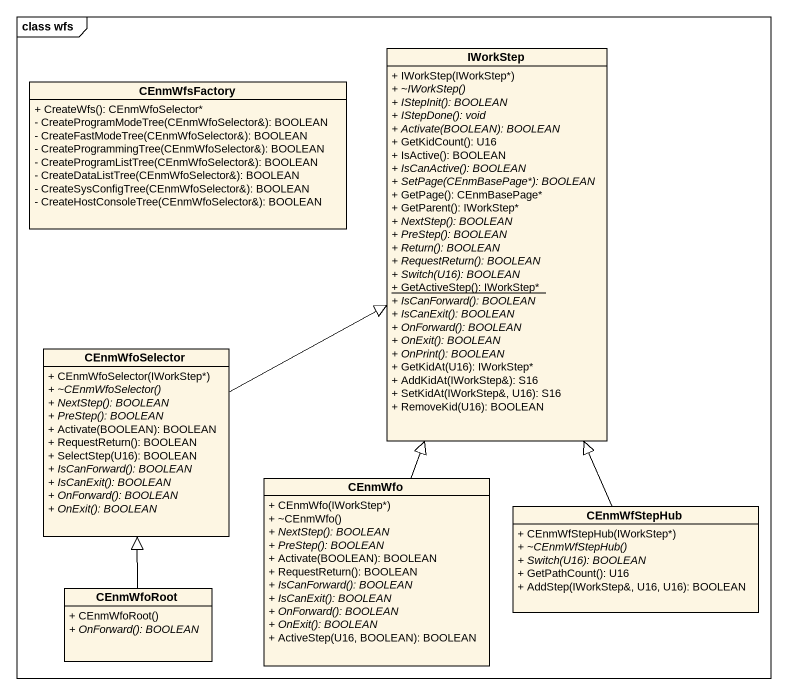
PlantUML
@startuml
mainframe class wfs
hide circle
hide empty members
skinparam classAttributeIconSize 0
class CEnmWfsFactory {
  + CreateWfs(): CEnmWfoSelector*
  - CreateProgramModeTree(CEnmWfoSelector&): BOOLEAN
  - CreateFastModeTree(CEnmWfoSelector&): BOOLEAN
  - CreateProgrammingTree(CEnmWfoSelector&): BOOLEAN
  - CreateProgramListTree(CEnmWfoSelector&): BOOLEAN
  - CreateDataListTree(CEnmWfoSelector&): BOOLEAN
  - CreateSysConfigTree(CEnmWfoSelector&): BOOLEAN
  - CreateHostConsoleTree(CEnmWfoSelector&): BOOLEAN
}
class IWorkStep {
  + IWorkStep(IWorkStep*)
  {abstract} + ~IWorkStep()
  {abstract} + IStepInit(): BOOLEAN
  {abstract} + IStepDone(): void
  {abstract} + Activate(BOOLEAN): BOOLEAN
  + GetKidCount(): U16
  + IsActive(): BOOLEAN
  {abstract} + IsCanActive(): BOOLEAN
  {abstract} + SetPage(CEnmBasePage*): BOOLEAN
  + GetPage(): CEnmBasePage*
  + GetParent(): IWorkStep*
  {abstract} + NextStep(): BOOLEAN
  {abstract} + PreStep(): BOOLEAN
  {abstract} + Return(): BOOLEAN
  {abstract} + RequestReturn(): BOOLEAN
  {abstract} + Switch(U16): BOOLEAN
  {static} + GetActiveStep(): IWorkStep*
  {abstract} + IsCanForward(): BOOLEAN
  {abstract} + IsCanExit(): BOOLEAN
  {abstract} + OnForward(): BOOLEAN
  {abstract} + OnExit(): BOOLEAN
  {abstract} + OnPrint(): BOOLEAN
  + GetKidAt(U16): IWorkStep*
  + AddKidAt(IWorkStep&): S16
  + SetKidAt(IWorkStep&, U16): S16
  + RemoveKid(U16): BOOLEAN
}
class CEnmWfoSelector {
  + CEnmWfoSelector(IWorkStep*)
  {abstract} + ~CEnmWfoSelector()
  {abstract} + NextStep(): BOOLEAN
  {abstract} + PreStep(): BOOLEAN
  + Activate(BOOLEAN): BOOLEAN
  + RequestReturn(): BOOLEAN
  + SelectStep(U16): BOOLEAN
  {abstract} + IsCanForward(): BOOLEAN
  {abstract} + IsCanExit(): BOOLEAN
  {abstract} + OnForward(): BOOLEAN
  {abstract} + OnExit(): BOOLEAN
}
class CEnmWfo {
  + CEnmWfo(IWorkStep*)
  + ~CEnmWfo()
  {abstract} + NextStep(): BOOLEAN
  {abstract} + PreStep(): BOOLEAN
  + Activate(BOOLEAN): BOOLEAN
  + RequestReturn(): BOOLEAN
  {abstract} + IsCanForward(): BOOLEAN
  {abstract} + IsCanExit(): BOOLEAN
  {abstract} + OnForward(): BOOLEAN
  {abstract} + OnExit(): BOOLEAN
  + ActiveStep(U16, BOOLEAN): BOOLEAN
}
class CEnmWfStepHub {
  + CEnmWfStepHub(IWorkStep*)
  {abstract} + ~CEnmWfStepHub()
  {abstract} + Switch(U16): BOOLEAN
  + GetPathCount(): U16
  + AddStep(IWorkStep&, U16, U16): BOOLEAN
}
class CEnmWfoRoot {
  + CEnmWfoRoot()
  {abstract} + OnForward(): BOOLEAN
}
CEnmWfoSelector -right-|> IWorkStep
CEnmWfo -up-|> IWorkStep
CEnmWfStepHub -up-|> IWorkStep
CEnmWfoRoot -up-|> CEnmWfoSelector
@enduml
